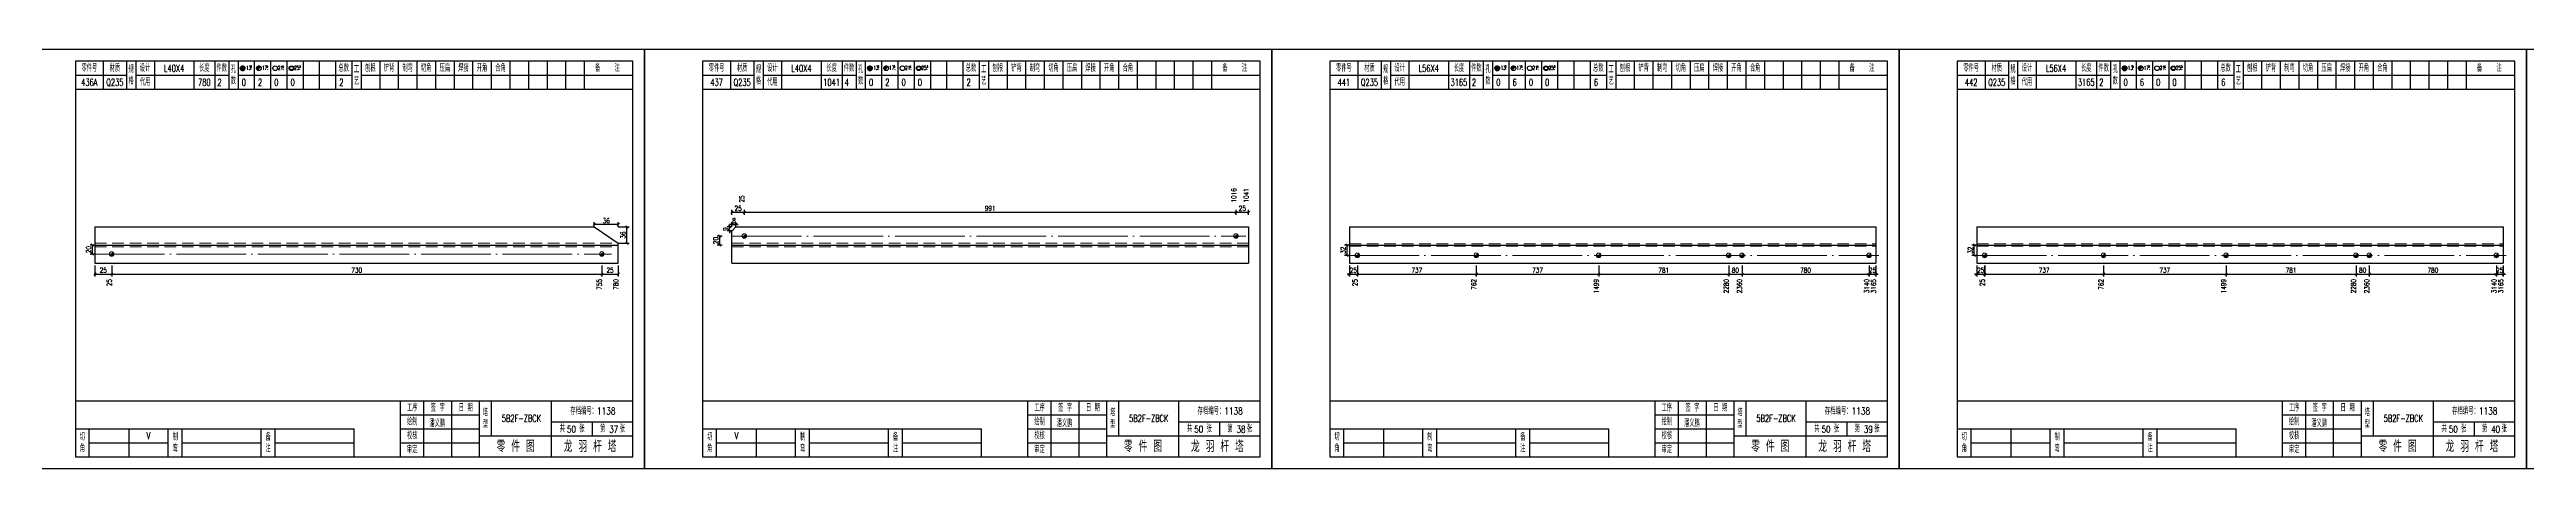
# Model space of a CAD drawing. Header units: millimetres. Extents: x 0 to 30240, y -10896 to -1348.
# Drawn here: x 9734 to 10800, y -3152 to -2972 of the extents above; entities that cross this region are included whole.
import ezdxf
from ezdxf.enums import TextEntityAlignment as Align

# ---------------------------------------------------------------- set-up
doc = ezdxf.new("R2010")
doc.units = ezdxf.units.MM
doc.header["$LTSCALE"] = 20
doc.header["$PDMODE"] = 1
doc.linetypes.add('DASHDOT2X', pattern=[1.75, 1.5, -0.125, 0, -0.125])
doc.linetypes.add('HIDDEN', pattern=[0.375, 0.25, -0.125])
for name, color, linetype, lineweight in [('1', 7, 'Continuous', 25), ('11', 3, 'Continuous', 13), ('2', 1, 'HIDDEN', 13), ('5', 1, 'Continuous', 13), ('7', 2, 'DASHDOT2X', 13)]:
    doc.layers.add(name, color=color, linetype=linetype, lineweight=lineweight)
doc.styles.get("Standard").update_dxf_attribs({"font": 'simplex', "width": 0.7, "bigfont": 'gbhzfs.shx'})
doc.styles.add('SYMBOL_TXT', font='txt.shx', dxfattribs={"width": 0.6})
doc.styles.add('TITLE_TXT', font='simplex.shx', dxfattribs={"width": 0.75, "height": 2.5, "bigfont": 'gbhzfs.shx'})
doc.dimstyles.get("Standard").update_dxf_attribs({"dimtxt": 2.1, "dimasz": 1, "dimexe": 1.05, "dimexo": 0, "dimgap": 0.63, "dimtad": 1, "dimzin": 0, "dimdsep": 46, "dimtxsty": 'standard', "dimblk": 'OBLIQUE', "dimblk1": 'OBLIQUE', "dimblk2": 'OBLIQUE', "dimcen": 0.09, "dimadec": 0, "dimazin": 0, "dimtfac": 1, "dimtdec": 1, "dimtix": 1, "dimtmove": 0, "dimatfit": 3, "dimfxl": 0, "dimtolj": 1, "dimtzin": 0, "dimarcsym": 0})
pattern_1 = [(0, (-3, 0), (0, 0.0125), [])]

# ---------------------------------------------------------------- blocks, each defined once
blk = doc.blocks.new('M12_HOLE')
h = blk.add_hatch()
h.set_pattern_fill('LINE', scale=0.1, style=0)
h.set_pattern_definition(pattern_1)
h.paths.add_polyline_path([(-5, 0, 1), (-1, 0, 1)])
at = {"color": 7}
blk.add_circle((-3, 0), 2, dxfattribs=at)
at = {"color": 7, "attachment_point": 1, "style": 'SYMBOL_TXT'}
for s, insert, char_height, width in [('13\\f??|b0|i0|c0|p54;.', (-0.1, 2.1), 3.5, 5.707), ('5', (3.7, 2.3), 1.8, 2.931)]:
    blk.add_mtext(s, dxfattribs=dict(at, insert=insert, char_height=char_height, width=width))
blk = doc.blocks.new('M16_HOLE')
h = blk.add_hatch()
h.set_pattern_fill('LINE', scale=0.1, style=0)
h.set_pattern_definition(pattern_1)
h.paths.add_polyline_path([(-1.6, 1.4, 0.668179), (-5, 0, 0.198912), (-4.4, -1.4)])
at = {"color": 7}
blk.add_circle((-3, 0), 2, dxfattribs=at)
at = {"color": 7, "attachment_point": 1, "style": 'SYMBOL_TXT'}
for s, insert, char_height, width in [('17.', (-0.4, 2.1), 3.5, 6.316), ('5', (3.6, 2.3), 1.8, 1.822)]:
    blk.add_mtext(s, dxfattribs=dict(at, insert=insert, char_height=char_height, width=width))
blk = doc.blocks.new('M20_HOLE')
at = {"color": 7}
blk.add_circle((-3, 0), 2, dxfattribs=at)
at = {"color": 7, "attachment_point": 1, "style": 'SYMBOL_TXT'}
for s, insert, char_height, width in [('21.', (-0.7, 2), 3.5, 6.074), ('5', (3.3, 2), 1.8, 1.458)]:
    blk.add_mtext(s, dxfattribs=dict(at, insert=insert, char_height=char_height, width=width))
blk = doc.blocks.new('M24_HOLE')
at = {"color": 7}
for radius in [2, 1.5]:
    blk.add_circle((-3, 0), radius, dxfattribs=at)
at = {"color": 7, "attachment_point": 1, "style": 'SYMBOL_TXT'}
for s, insert, char_height, width in [('25.', (-0.7, 2.1), 3.5, 2.429), ('5', (3.9, 2.3), 1.8, 1.944)]:
    blk.add_mtext(s, dxfattribs=dict(at, insert=insert, char_height=char_height, width=width))
blk = doc.blocks.new('JgCard')
for p, q in [((270, 180), (0, 180)), ((0, 180), (0, 0)), ((265, 175), (25, 175)), ((25, 175), (25, 5)), ((37, 175), (37, 163)), ((47, 175), (47, 163)), ((51, 175), (51, 163)), ((59, 175), (59, 163)), ((76, 175), (76, 163)), ((85, 175), (85, 163)), ((91, 175), (91, 163)), ((95, 175), (95, 163)), ((102, 175), (102, 163)), ((109, 175), (109, 163)), ((116, 175), (116, 163)), ((123, 175), (123, 163)), ((130, 175), (130, 163)), ((137, 175), (137, 163)), ((144, 175), (144, 163)), ((148, 175), (148, 163)), ((156, 175), (156, 163)), ((164, 175), (164, 163)), ((172, 175), (172, 163)), ((180, 175), (180, 163)), ((188, 175), (188, 163)), ((196, 175), (196, 163)), ((204, 175), (204, 163)), ((212, 175), (212, 163)), ((220, 175), (220, 163)), ((228, 175), (228, 163)), ((236, 175), (236, 163)), ((244, 175), (244, 163)), ((265, 5), (265, 175)), ((270, 0), (270, 180)), ((25, 169), (47, 169)), ((25, 163), (265, 163)), ((51, 169), (91, 169)), ((95, 169), (144, 169)), ((148, 169), (265, 169)), ((25, 29), (265, 29)), ((165, 5), (165, 29)), ((165, 23), (199, 23)), ((175, 5), (175, 29)), ((187, 5), (187, 29)), ((199, 5), (199, 29)), ((204, 29), (204, 14)), ((230, 5), (230, 29)), ((25, 17), (145, 17)), ((31, 5), (31, 17)), ((31, 11), (65, 11)), ((48, 17), (48, 5)), ((65, 5), (65, 17)), ((71, 5), (71, 17)), ((71, 11), (105, 11)), ((105, 5), (105, 17)), ((111, 5), (111, 17)), ((111, 11), (145, 11)), ((145, 5), (145, 17)), ((165, 17), (199, 17)), ((165, 11), (199, 11)), ((199, 14), (265, 14)), ((230, 20), (265, 20)), ((247.5, 20), (247.5, 14)), ((0, 0), (270, 0)), ((25, 5), (265, 5))]:
    blk.add_line(p, q)
blk.add_lwpolyline([(96, 172, -1), (98, 172, -1)], format="xyb", close=True)
blk.add_point((145, 96))
at = {"xscale": 0.5, "yscale": 0.5, "zscale": 0.5}
for name, p in [('M12_HOLE', (98.5, 172)), ('M16_HOLE', (105.5, 172)), ('M20_HOLE', (112.5, 172)), ('M24_HOLE', (119.5, 172))]:
    blk.add_blockref(name, p, dxfattribs=at)
at = {"style": 'TITLE_TXT', "width": 0.75}
for s, height, p in [('存档编号：1138', 3.08, (238, 23.1)), ('潘义鹏', 3, (177.4, 17.9)), ('龙 羽 杆 塔', 5, (235.2, 7))]:
    blk.add_text(s, height=height, dxfattribs=at).set_placement(p)
at = {"attachment_point": 5, "style": 'TITLE_TXT'}
for s, insert, char_height, width in [('零件号', (31, 172), 3, 15), ('材质', (42, 172), 3, 8), ('规格', (49, 169), 3, 4), ('设计', (55, 172), 3, 8), ('长度', (80.5, 172), 3, 8), ('件数', (88, 172), 3, 6), ('孔数', (93, 169), 3, 4), ('总数', (140.5, 172), 3, 7), ('工\\P艺', (146, 169), 3, 4), ('刨根', (152, 172), 3, 8), ('铲背', (160, 172), 3, 8), ('制弯', (168, 172), 3, 8), ('切角', (176, 172), 3, 8), ('压扁', (184, 172), 3, 8), ('焊接', (192, 172), 3, 8), ('开角', (200, 172), 3, 8), ('合角', (208, 172), 3, 8), ('备    注', (254, 172), 3, 22), ('代用', (55, 166), 3, 8), ('绘制', (170, 20), 3, 10), ('工序', (170, 26), 3, 10), ('签 字', (181, 26), 3, 12), ('日 期', (193, 26), 3, 12), ('塔\\P型', (201.5, 21.5), 3, 5), ('切\\P角', (28, 11), 3, 6), ('制\\P弯', (68, 11), 3, 6), ('备\\P注', (108, 11), 3, 6), ('校核', (170, 14), 3, 10), ('零 件 图', (214.5, 9.5), 5, 31), ('共    张', (238.8, 17), 3, 17.5), ('第    张', (256.2, 17), 3, 17.5), ('审定', (170, 8), 3, 10)]:
    blk.add_mtext(s, dxfattribs=dict(at, insert=insert, char_height=char_height, width=width))
blk = doc.blocks.new('M16')
for p, q in [((-0.7, -0.7), (0.7, 0.7)), ((-0.4, 0), (0.4, 0)), ((0, 0.4), (0, -0.4))]:
    blk.add_line(p, q)
blk.add_circle((0, 0), 1)
for radius in [0.8, 0.6, 0.4, 0.2]:
    blk.add_arc((0, 0), radius, 225, 45)
blk = doc.blocks.new('_Oblique')
at = {"color": 0, "linetype": 'ByBlock', "lineweight": -2}
blk.add_line((-0.5, -0.5), (0.5, 0.5), dxfattribs=at)
blk = doc.blocks.new('*D2213')
at = {"layer": '11', "color": 0, "lineweight": -2}
for p, q in [((9968.3, -3048.4), (9968.3, -3046.3)), ((9978.7, -3047.3), (9968.3, -3047.3)), ((9978.7, -3048.4), (9978.7, -3046.3))]:
    blk.add_line(p, q, dxfattribs=at)
at = {"layer": 'Defpoints', "color": 0}
for p in [(9968.3, -3047.3), (9968.3, -3048.4), (9978.7, -3048.4)]:
    blk.add_point(p, dxfattribs=at)
at = {"layer": '11', "color": 0, "lineweight": -2, "rotation": 180}
blk.add_blockref('_Oblique', (9968.3, -3047.3), dxfattribs=at)
at = {"layer": '11', "color": 0, "lineweight": -2}
blk.add_blockref('_Oblique', (9978.7, -3047.3), dxfattribs=at)
at = {"layer": '11', "color": 0, "insert": (9973.5, -3045.7), "char_height": 2.1, "attachment_point": 5}
blk.add_mtext('\\A1;36', dxfattribs=at)
blk = doc.blocks.new('*D2218')
at = {"layer": '11', "color": 0, "lineweight": -2}
for p, q in [((10027.6, -3048.4), (10025.5, -3048.4)), ((10026.5, -3048.4), (10026.5, -3047.4)), ((10026.5, -3050.1), (10026.5, -3048.4)), ((10027.6, -3050.1), (10025.5, -3050.1)), ((10026.5, -3050.1), (10026.5, -3051.1))]:
    blk.add_line(p, q, dxfattribs=at)
at = {"layer": 'Defpoints', "color": 0}
for p in [(10026.5, -3048.4), (10027.6, -3048.4), (10027.6, -3050.1)]:
    blk.add_point(p, dxfattribs=at)
at = {"layer": '11', "color": 0, "lineweight": -2}
for p, rotation in [((10026.5, -3048.4), 270), ((10026.5, -3050.1), 90)]:
    blk.add_blockref('_Oblique', p, dxfattribs=dict(at, rotation=rotation))
at = {"layer": '11', "color": 0, "insert": (10024.9, -3049.3), "char_height": 2.1, "attachment_point": 5, "rotation": 90}
blk.add_mtext('\\A1;9', dxfattribs=at)
blk = doc.blocks.new('*D2219')
at = {"layer": '11', "color": 0, "lineweight": -2}
for p, q in [((10027.6, -3047.3), (10026.6, -3047.3)), ((10027.6, -3048.4), (10027.6, -3046.3)), ((10027.6, -3047.3), (10029.3, -3047.3)), ((10029.3, -3048.4), (10029.3, -3046.3)), ((10029.3, -3047.3), (10030.3, -3047.3))]:
    blk.add_line(p, q, dxfattribs=at)
at = {"layer": 'Defpoints', "color": 0}
for p in [(10027.6, -3048.4), (10029.3, -3047.3), (10029.3, -3048.4)]:
    blk.add_point(p, dxfattribs=at)
at = {"layer": '11', "color": 0, "lineweight": -2}
blk.add_blockref('_Oblique', (10027.6, -3047.3), dxfattribs=at)
at = {"layer": '11', "color": 0, "lineweight": -2, "rotation": 180}
blk.add_blockref('_Oblique', (10029.3, -3047.3), dxfattribs=at)
at = {"layer": '11', "color": 0, "insert": (10028.5, -3045.7), "char_height": 2.1, "attachment_point": 5}
blk.add_mtext('\\A1;8', dxfattribs=at)
blk = doc.blocks.new('*D2221')
at = {"layer": '11', "color": 0, "lineweight": -2}
for p, q in [((10293.4, -3068.7), (10292.4, -3068.7)), ((10293.4, -3065), (10293.4, -3069.7)), ((10293.4, -3068.7), (10296.8, -3068.7)), ((10296.8, -3065), (10296.8, -3069.7)), ((10296.8, -3068.7), (10297.8, -3068.7))]:
    blk.add_line(p, q, dxfattribs=at)
at = {"layer": 'Defpoints', "color": 0}
for p in [(10293.4, -3065), (10296.8, -3065), (10296.8, -3068.7)]:
    blk.add_point(p, dxfattribs=at)
at = {"layer": '11', "color": 0, "lineweight": -2}
blk.add_blockref('_Oblique', (10293.4, -3068.7), dxfattribs=at)
at = {"layer": '11', "color": 0, "lineweight": -2, "rotation": 180}
blk.add_blockref('_Oblique', (10296.8, -3068.7), dxfattribs=at)
at = {"layer": '11', "color": 0, "insert": (10295.1, -3067), "char_height": 2.1, "attachment_point": 5}
blk.add_mtext('\\A1;25', dxfattribs=at)
blk = doc.blocks.new('*D2227')
at = {"layer": '11', "color": 0, "lineweight": -2}
for p, q in [((10517.1, -3068.7), (10516.1, -3068.7)), ((10517.1, -3065), (10517.1, -3069.7)), ((10517.1, -3068.7), (10520, -3068.7)), ((10520, -3065), (10520, -3069.7)), ((10520, -3068.7), (10521, -3068.7))]:
    blk.add_line(p, q, dxfattribs=at)
at = {"layer": 'Defpoints', "color": 0}
for p in [(10517.1, -3065), (10520, -3065), (10520, -3068.7)]:
    blk.add_point(p, dxfattribs=at)
at = {"layer": '11', "color": 0, "lineweight": -2}
blk.add_blockref('_Oblique', (10517.1, -3068.7), dxfattribs=at)
at = {"layer": '11', "color": 0, "lineweight": -2, "rotation": 180}
blk.add_blockref('_Oblique', (10520, -3068.7), dxfattribs=at)
at = {"layer": '11', "color": 0, "insert": (10518.5, -3067), "char_height": 2.1, "attachment_point": 5}
blk.add_mtext('\\A1;25', dxfattribs=at)
blk = doc.blocks.new('*D2229')
at = {"layer": '11', "color": 0, "lineweight": -2}
for p, q in [((10563.4, -3068.7), (10562.4, -3068.7)), ((10563.4, -3065), (10563.4, -3069.7)), ((10563.4, -3068.7), (10566.8, -3068.7)), ((10566.8, -3065), (10566.8, -3069.7)), ((10566.8, -3068.7), (10567.8, -3068.7))]:
    blk.add_line(p, q, dxfattribs=at)
at = {"layer": 'Defpoints', "color": 0}
for p in [(10563.4, -3065), (10566.8, -3065), (10566.8, -3068.7)]:
    blk.add_point(p, dxfattribs=at)
at = {"layer": '11', "color": 0, "lineweight": -2}
blk.add_blockref('_Oblique', (10563.4, -3068.7), dxfattribs=at)
at = {"layer": '11', "color": 0, "lineweight": -2, "rotation": 180}
blk.add_blockref('_Oblique', (10566.8, -3068.7), dxfattribs=at)
at = {"layer": '11', "color": 0, "insert": (10565.1, -3067), "char_height": 2.1, "attachment_point": 5}
blk.add_mtext('\\A1;25', dxfattribs=at)
blk = doc.blocks.new('*D2235')
at = {"layer": '11', "color": 0, "lineweight": -2}
for p, q in [((10787.1, -3068.7), (10786.1, -3068.7)), ((10787.1, -3065), (10787.1, -3069.7)), ((10787.1, -3068.7), (10790, -3068.7)), ((10790, -3065), (10790, -3069.7)), ((10790, -3068.7), (10791, -3068.7))]:
    blk.add_line(p, q, dxfattribs=at)
at = {"layer": 'Defpoints', "color": 0}
for p in [(10787.1, -3065), (10790, -3065), (10790, -3068.7)]:
    blk.add_point(p, dxfattribs=at)
at = {"layer": '11', "color": 0, "lineweight": -2}
blk.add_blockref('_Oblique', (10787.1, -3068.7), dxfattribs=at)
at = {"layer": '11', "color": 0, "lineweight": -2, "rotation": 180}
blk.add_blockref('_Oblique', (10790, -3068.7), dxfattribs=at)
at = {"layer": '11', "color": 0, "insert": (10788.5, -3067), "char_height": 2.1, "attachment_point": 5}
blk.add_mtext('\\A1;25', dxfattribs=at)

msp = doc.modelspace()

# ---------------------------------------------------------------- linework, layer by layer
at = {"layer": '1'}
for p, q in [((9753.4, -3048.392), (9753.4, -3063.932)), ((9753.4, -3048.392), (9968.296, -3048.392)), ((9968.296, -3048.392), (9978.7, -3055.385)), ((10027.6, -3050.141), (10029.308, -3048.392)), ((10029.308, -3048.392), (10250, -3048.392)), ((10250, -3048.392), (10250, -3063.932)), ((10293.4, -3048.392), (10293.4, -3063.932)), ((10293.4, -3048.392), (10520, -3048.392)), ((10520, -3048.392), (10520, -3063.932)), ((10563.4, -3048.392), (10563.4, -3063.932)), ((10563.4, -3048.392), (10790, -3048.392)), ((10790, -3048.392), (10790, -3063.932)), ((9753.4, -3056.162), (9978.7, -3056.162)), ((9978.7, -3056.162), (9978.7, -3055.385)), ((9978.7, -3063.932), (9978.7, -3056.162)), ((10027.6, -3056.162), (10027.6, -3050.141)), ((10027.6, -3063.932), (10027.6, -3056.162)), ((10027.6, -3056.162), (10250, -3056.162)), ((10293.4, -3056.162), (10520, -3056.162)), ((10563.4, -3056.162), (10790, -3056.162)), ((9753.4, -3063.932), (9978.7, -3063.932)), ((10027.6, -3063.932), (10250, -3063.932)), ((10293.4, -3063.932), (10520, -3063.932)), ((10563.4, -3063.932), (10790, -3063.932))]:
    msp.add_line(p, q, dxfattribs=at)
at = {"layer": '2'}
for p, q in [((9753.4, -3055.385), (9978.7, -3055.385)), ((9753.4, -3056.939), (9978.7, -3056.939)), ((10027.6, -3055.385), (10250, -3055.385)), ((10027.6, -3056.939), (10250, -3056.939)), ((10293.4, -3055.607), (10520, -3055.607)), ((10293.4, -3056.717), (10520, -3056.717)), ((10563.4, -3055.607), (10790, -3055.607)), ((10563.4, -3056.717), (10790, -3056.717))]:
    msp.add_line(p, q, dxfattribs=at)
at = {"layer": '7'}
for p, q in [((10027.6, -3052.277), (10248.773, -3052.277)), ((9753.4, -3060.047), (9975.789, -3060.047)), ((10293.4, -3060.602), (10521.26, -3060.602)), ((10563.4, -3060.602), (10791.26, -3060.602))]:
    msp.add_line(p, q, dxfattribs=at)

# ---------------------------------------------------------------- block references
at = {"layer": '1'}
for p in [(9720, -3152.162), (9990, -3152.162), (10260, -3152.162), (10530, -3152.162), (10800, -3152.162)]:
    msp.add_blockref('JgCard', p, dxfattribs=at)
at = {"layer": '5'}
for p in [(9760.625, -3060.047), (9971.589, -3060.047), (10032.939, -3052.277), (10244.573, -3052.277), (10296.84, -3060.602), (10347.954, -3060.602), (10400.717, -3060.602), (10456.631, -3060.602), (10462.358, -3060.602), (10517.06, -3060.602), (10566.84, -3060.602), (10617.954, -3060.602), (10670.717, -3060.602), (10726.631, -3060.602), (10732.358, -3060.602), (10787.06, -3060.602)]:
    msp.add_blockref('M16', p, dxfattribs=at)

# ---------------------------------------------------------------- texts
at = {"style": 'TITLE_TXT', "width": 0.75}
for s, p in [('50', (9956.602, -3136.805)), ('37', (9974.791, -3136.851)), ('50', (10226.602, -3136.805)), ('38', (10244.791, -3136.851)), ('50', (10496.602, -3136.805)), ('39', (10514.791, -3136.851)), ('50', (10766.602, -3136.805)), ('40', (10784.791, -3136.851))]:
    msp.add_text(s, height=3, dxfattribs=at).set_placement(p)
at = {"layer": '1', "width": 0.7}
for s, p in [('436A', (9751, -2986.162)), ('Q235', (9762, -2986.162)), ('L40X4', (9787.5, -2980.162)), ('780', (9800.5, -2986.162)), ('2', (9807, -2986.162)), ('0', (9817.5, -2986.162)), ('2', (9824.5, -2986.162)), ('0', (9831.5, -2986.162)), ('0', (9838.5, -2986.162)), ('2', (9859.5, -2986.162)), ('437', (10021, -2986.162)), ('Q235', (10032, -2986.162)), ('L40X4', (10057.5, -2980.162)), ('1041', (10070.5, -2986.162)), ('4', (10077, -2986.162)), ('0', (10087.5, -2986.162)), ('2', (10094.5, -2986.162)), ('0', (10101.5, -2986.162)), ('0', (10108.5, -2986.162)), ('2', (10129.5, -2986.162)), ('441', (10291, -2986.162)), ('Q235', (10302, -2986.162)), ('L56X4', (10327.5, -2980.162)), ('3165', (10340.5, -2986.162)), ('2', (10347, -2986.162)), ('0', (10357.5, -2986.162)), ('6', (10364.5, -2986.162)), ('0', (10371.5, -2986.162)), ('0', (10378.5, -2986.162)), ('6', (10399.5, -2986.162)), ('442', (10561, -2986.162)), ('Q235', (10572, -2986.162)), ('L56X4', (10597.5, -2980.162)), ('3165', (10610.5, -2986.162)), ('2', (10617, -2986.162)), ('0', (10627.5, -2986.162)), ('6', (10634.5, -2986.162)), ('0', (10641.5, -2986.162)), ('0', (10648.5, -2986.162)), ('6', (10669.5, -2986.162)), ('V', (9776.5, -3138.162)), ('V', (10029.5, -3138.162))]:
    msp.add_text(s, height=3, dxfattribs=at).set_placement(p, align=Align.MIDDLE_CENTER)
for s, p in [('25', (10032.91, -3037.892)), ('1016', (10244.661, -3037.892)), ('1041', (10250, -3037.892))]:
    msp.add_text(s, height=2.1, rotation=90, dxfattribs=at).set_placement(p)
for s, p in [('25', (9760.625, -3070.757)), ('755', (9971.57, -3070.757)), ('780', (9978.7, -3070.757)), ('25', (10296.842, -3070.757)), ('762', (10347.959, -3070.757)), ('1499', (10400.729, -3070.757)), ('2280', (10456.606, -3070.757)), ('2360', (10462.333, -3070.757)), ('3140', (10517.075, -3070.757)), ('3165', (10520, -3070.757)), ('25', (10566.84, -3070.757)), ('762', (10617.959, -3070.757)), ('1499', (10670.729, -3070.757)), ('2280', (10726.606, -3070.757)), ('2360', (10732.333, -3070.757)), ('3140', (10787.076, -3070.757)), ('3165', (10790, -3070.757))]:
    msp.add_text(s, height=2.1, rotation=90, dxfattribs=at).set_placement(p, align=Align.RIGHT)
at = {"layer": '1', "char_height": 3, "width": 26, "attachment_point": 5}
for insert in [(9937, -3130.662), (10207, -3130.662), (10477, -3130.662), (10747, -3130.662)]:
    msp.add_mtext('5B2F-ZBCK', dxfattribs=dict(at, insert=insert))

# ---------------------------------------------------------------- dimensions: what is measured, and where the dimension line sits
at = {"layer": '1'}
for base, p1, p2, text in [((9752.35, -3056.162), (9753.35, -3060.047), (9753.35, -3056.162), '20'), ((10022.35, -3052.277), (10023.35, -3056.162), (10023.35, -3052.277), '20'), ((10292.35, -3056.162), (10293.35, -3060.602), (10293.35, -3056.162), '32'), ((10562.35, -3056.162), (10563.35, -3060.602), (10563.35, -3056.162), '32')]:
    msp.add_linear_dim(base=base, p1=p1, p2=p2, angle=90, text=text, dimstyle='standard', dxfattribs=at).render()
at = {"layer": '11'}
for base, p1, p2, text, picture, middle in [((9968.296, -3047.342), (9978.7, -3048.392), (9968.296, -3048.392), '36', '*D2213', (9973.498, -3045.662)), ((10029.308, -3047.342), (10027.6, -3048.392), (10029.308, -3048.392), '8', '*D2219', (10028.454, -3045.662)), ((10296.84, -3068.657), (10293.4, -3064.982), (10296.84, -3064.982), '25', '*D2221', (10295.12, -3066.977)), ((10520, -3068.657), (10517.06, -3064.982), (10520, -3064.982), '25', '*D2227', (10518.53, -3066.977)), ((10566.84, -3068.657), (10563.4, -3064.982), (10566.84, -3064.982), '25', '*D2229', (10565.12, -3066.977)), ((10790, -3068.657), (10787.06, -3064.982), (10790, -3064.982), '25', '*D2235', (10788.53, -3066.977))]:
    dim = msp.add_linear_dim(base=base, p1=p1, p2=p2, text=text, dimstyle='standard', dxfattribs=at)
    dim.commit()
    dim.dimension.update_dxf_attribs({"geometry": picture, "text_midpoint": middle})
msp.add_linear_dim(base=(9982.375, -3048.392), p1=(9978.7, -3055.385), p2=(9978.7, -3048.392), angle=90, text='36', dimstyle='standard', dxfattribs=at).render()
dim = msp.add_linear_dim(base=(10026.55, -3048.392), p1=(10027.6, -3050.141), p2=(10027.6, -3048.392), angle=90, text='9', dimstyle='standard', dxfattribs=at)
dim.commit()
dim.dimension.update_dxf_attribs({"geometry": '*D2218', "text_midpoint": (10024.87, -3049.267)})
for base, p1, p2, text in [((10032.939, -3042.092), (10027.6, -3043.142), (10032.939, -3043.142), '25'), ((10244.573, -3042.092), (10032.939, -3043.142), (10244.573, -3043.142), '991'), ((10250, -3042.092), (10244.573, -3043.142), (10250, -3043.142), '25'), ((9760.625, -3068.657), (9753.4, -3064.982), (9760.625, -3064.982), '25'), ((9971.589, -3068.657), (9760.625, -3064.982), (9971.589, -3064.982), '730'), ((9978.7, -3068.657), (9971.589, -3064.982), (9978.7, -3064.982), '25'), ((10347.954, -3068.657), (10296.84, -3064.982), (10347.954, -3064.982), '737'), ((10400.717, -3068.657), (10347.954, -3064.982), (10400.717, -3064.982), '737'), ((10456.631, -3068.657), (10400.717, -3064.982), (10456.631, -3064.982), '781'), ((10462.358, -3068.657), (10456.631, -3064.982), (10462.358, -3064.982), '80'), ((10517.06, -3068.657), (10462.358, -3064.982), (10517.06, -3064.982), '780'), ((10617.954, -3068.657), (10566.84, -3064.982), (10617.954, -3064.982), '737'), ((10670.717, -3068.657), (10617.954, -3064.982), (10670.717, -3064.982), '737'), ((10726.631, -3068.657), (10670.717, -3064.982), (10726.631, -3064.982), '781'), ((10732.358, -3068.657), (10726.631, -3064.982), (10732.358, -3064.982), '80'), ((10787.06, -3068.657), (10732.358, -3064.982), (10787.06, -3064.982), '780')]:
    msp.add_linear_dim(base=base, p1=p1, p2=p2, text=text, dimstyle='standard', dxfattribs=at).render()

doc.saveas('drawing.dxf')
